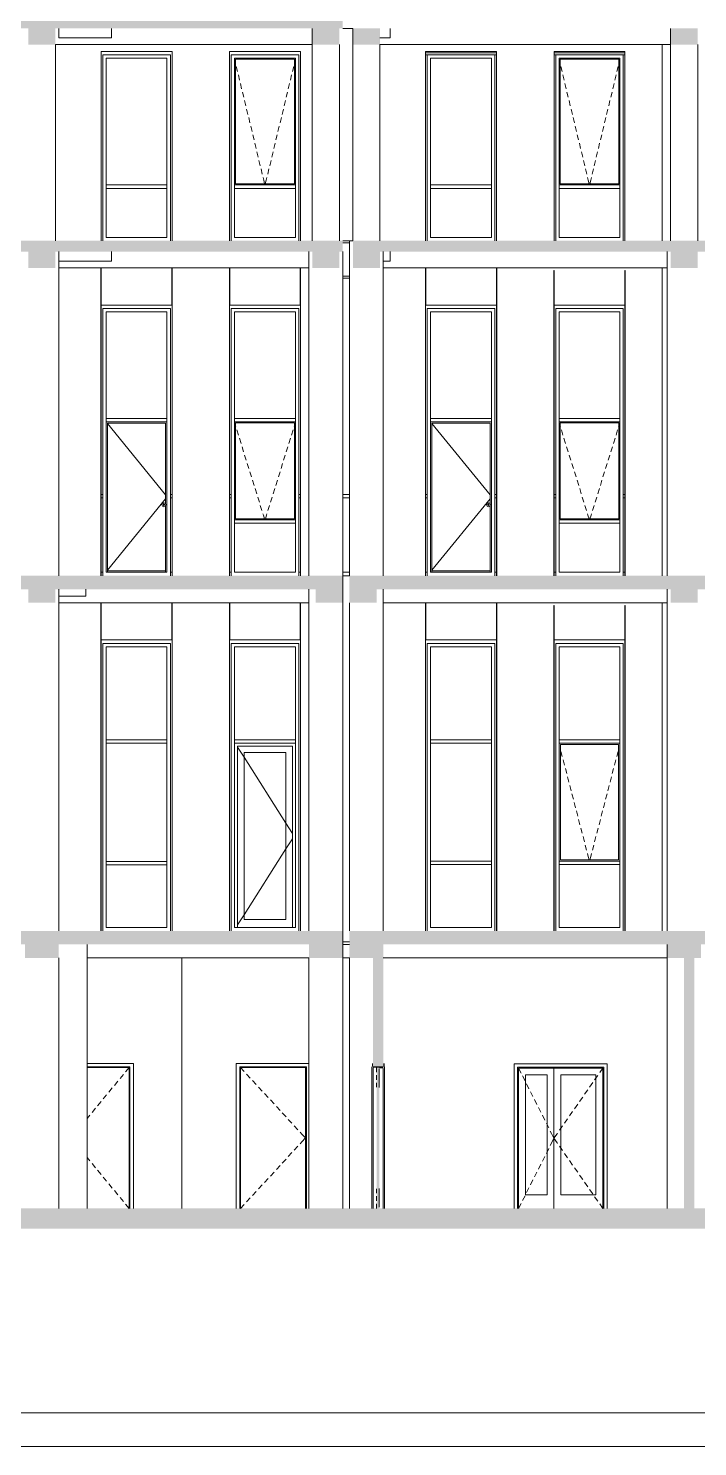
# Model space of a CAD drawing. Header units: millimetres. Extents: x 1499747 to 4230374, y -28481 to 441852.
# Drawn here: x 2379544 to 2389445, y -27406 to -6445 of the extents above; entities that cross this region are included whole.
import ezdxf
from ezdxf.xclip import XClip

# ---------------------------------------------------------------- set-up
doc = ezdxf.new("R2010")
doc.units = ezdxf.units.MM
doc.header["$MEASUREMENT"] = 0
doc.header["$XCLIPFRAME"] = 0
for name, color, linetype, lineweight in [('1 Разрез_23_0_Ном._пера__7_Ном._пера__7', 7, 'Continuous', 18), ('1 Разрез_23_Витраж где быссейн_Ном._пера__1_Ном._пера__7', 7, 'Continuous', 18), ('1 Разрез_23_Витражные окна_Ном._пера__1_Ном._пера__7', 7, 'Continuous', 18), ('1 Разрез_23_Витражные окна_Ном._пера__3_Ном._пера__30', 30, 'Continuous', 18), ('1 Разрез_23_Витражные окна_Ном._пера__92_Ном._пера__233', 233, 'Continuous', 18), ('1 Разрез_23_Выступы_Ном._пера__1_Ном._пера__7', 7, 'Continuous', 18), ('1 Разрез_23_Двери Archicad_Ном._пера__3_Ном._пера__30', 30, 'Continuous', 18), ('1 Разрез_23_Двери Archicad_Ном._пера__7', 7, 'Continuous', 18), ('1 Разрез_23_Конструктив - Балки_Ном._пера__10_Ном._пера__134', 134, 'Continuous', 18), ('1 Разрез_23_Конструктив - Балки_Ном._пера__7', 7, 'Continuous', 18), ('1 Разрез_23_Конструктив - Колонны_Ном._пера__8_Ном._пера__12', 12, 'Continuous', 18), ('1 Разрез_23_Конструктив - Отвестрия для Шахты в перекрытие_Ном._пера__1_Ном._пера__7', 7, 'Continuous', 18), ('1 Разрез_23_Конструктив - Перекрытия_Ном._пера__7', 7, 'Continuous', 18), ('1 Разрез_23_Конструктив - Стена Кирпич Подвал_Ном._пера__1_Ном._пера__7', 7, 'Continuous', 18), ('1 Разрез_23_Конструктив - Стена Кирпич Подвал_Ном._пера__7', 7, 'Continuous', 18), ('1 Разрез_23_Конструктив - Стены Ненесущие Газоблок_Ном._пера__87_Ном._пера__251', 251, 'Continuous', 18), ('1 Разрез_23_Конструктив - Стены Несущие_Ном._пера__87_Ном._пера__251', 251, 'Continuous', 18), ('1 Разрез_23_Окна Archicad_Ном._пера__87_Ном._пера__251', 251, 'Continuous', 18)]:
    doc.layers.add(name, color=color, linetype=linetype, lineweight=lineweight)
doc.layers.add('Чертеж и Рисунок', color=7, linetype='Continuous')

# ---------------------------------------------------------------- blocks, each defined once
blk = doc.blocks.new('Чертеж_1_23', base_point=(1274000, 29700))
at = {"layer": '1 Разрез_23_Двери Archicad_Ном._пера__7', "linetype": 'Continuous'}
for points in [[(1278423, 5883), (1278442, 5883), (1278442, 5933), (1278423, 5933)], [(1278492, 5871), (1278492, 5890), (1278442, 5890), (1278442, 5871)], [(1278492, 5890), (1278492, 5870), (1278532, 5870), (1278532, 5858), (1278592, 5858), (1278592, 5890)], [(1278492, 3790), (1278532, 3790), (1278532, 5870), (1278492, 5870)], [(1278611, 5883), (1278611, 5933), (1278592, 5933), (1278592, 5883)]]:
    blk.add_hatch(color=256, dxfattribs=at).paths.add_polyline_path(points)
at = {"layer": '1 Разрез_23_Конструктив - Балки_Ном._пера__7', "linetype": 'Continuous'}
for points in [[(1273742, 21230), (1273342, 21230), (1273342, 20990), (1273742, 20990)], [(1277942, 21230), (1277542, 21230), (1277542, 20990), (1277942, 20990)], [(1278542, 21230), (1278142, 21230), (1278142, 20990), (1278542, 20990)], [(1283242, 20990), (1283242, 21230), (1282842, 21230), (1282842, 20990)], [(1273742, 17930), (1273342, 17930), (1273342, 17690), (1273742, 17690)], [(1277942, 17930), (1277542, 17930), (1277542, 17690), (1277942, 17690)], [(1278542, 17930), (1278142, 17930), (1278142, 17690), (1278542, 17690)], [(1283242, 17930), (1282842, 17930), (1282842, 17690), (1283242, 17690)], [(1273742, 12940), (1273342, 12940), (1273342, 12740), (1273742, 12740)], [(1277991, 12940), (1277591, 12940), (1277591, 12740), (1277991, 12740)], [(1278492, 12940), (1278092, 12940), (1278092, 12740), (1278492, 12740)], [(1283242, 12940), (1282842, 12940), (1282842, 12740), (1283242, 12740)], [(1273792, 7490), (1273792, 7690), (1273292, 7690), (1273292, 7490)], [(1277491, 7490), (1277991, 7490), (1277991, 7690), (1277491, 7690)], [(1278592, 7690), (1278092, 7690), (1278092, 7490), (1278592, 7490)], [(1283292, 7490), (1283292, 7690), (1282792, 7690), (1282792, 7490)]]:
    blk.add_hatch(color=256, dxfattribs=at).paths.add_polyline_path(points)
at = {"layer": '1 Разрез_23_Конструктив - Перекрытия_Ном._пера__7', "linetype": 'Continuous'}
for points in [[(1256659, 21390), (1256659, 21230), (1277992, 21230), (1277992, 21390)], [(1256659, 18090), (1256659, 17930), (1277992, 17930), (1277992, 18090)], [(1278142, 17930), (1287892, 17930), (1287892, 18090), (1278142, 18090)], [(1259242, 13140), (1259242, 12940), (1277991, 12940), (1277991, 13140)], [(1278092, 12940), (1287892, 12940), (1287892, 13140), (1278092, 13140)], [(1256659, 7890), (1256659, 7690), (1277991, 7690), (1277991, 7890)], [(1287892, 7890), (1278092, 7890), (1278092, 7690), (1287892, 7690)], [(1292692, 3790), (1256659, 3790), (1256659, 3490), (1292692, 3490)]]:
    blk.add_hatch(color=256, dxfattribs=at).paths.add_polyline_path(points)
at = {"layer": '1 Разрез_23_Конструктив - Стена Кирпич Подвал_Ном._пера__7', "linetype": 'Continuous'}
for points in [[(1278592, 5890), (1278592, 7490), (1278442, 7490), (1278442, 5890)], [(1283192, 3790), (1283192, 7490), (1283042, 7490), (1283042, 3790)]]:
    blk.add_hatch(color=256, dxfattribs=at).paths.add_polyline_path(points)
at = {"layer": '1 Разрез_23_0_Ном._пера__7_Ном._пера__7', "linetype": 'Continuous', "flags": 128}
blk.add_lwpolyline([(1234000, 59168), (1234000, 768), (1315500, 768), (1315500, 59168)], close=True, dxfattribs=at)
blk.add_lwpolyline([(1232000, 268), (1316000, 268)], dxfattribs=at)
at = {"layer": '1 Разрез_23_Витраж где быссейн_Ном._пера__1_Ном._пера__7', "linetype": 'Continuous'}
for p, q in [((1274417, 14340), (1274442, 14340)), ((1274417, 14290), (1274442, 14290)), ((1275442, 14340), (1275467, 14340)), ((1275442, 14290), (1275467, 14290)), ((1276317, 14340), (1276342, 14340)), ((1276317, 14290), (1276342, 14290)), ((1277342, 14340), (1277367, 14340)), ((1277342, 14290), (1277367, 14290)), ((1277992, 14340), (1278092, 14340)), ((1277992, 14290), (1278092, 14290)), ((1279217, 14340), (1279242, 14340)), ((1279217, 14290), (1279242, 14290)), ((1280242, 14340), (1280261, 14340)), ((1280242, 14290), (1280261, 14290)), ((1280261, 14340), (1280267, 14340)), ((1280261, 14290), (1280267, 14290)), ((1281117, 14340), (1281142, 14340)), ((1281117, 14290), (1281142, 14290)), ((1282142, 14340), (1282167, 14340)), ((1282142, 14290), (1282167, 14290)), ((1274417, 13190), (1274442, 13190)), ((1275442, 13190), (1275467, 13190)), ((1276317, 13190), (1276342, 13190)), ((1277342, 13190), (1277367, 13190)), ((1277992, 13190), (1278092, 13190)), ((1277992, 13140), (1278092, 13140)), ((1279217, 13190), (1279242, 13190)), ((1280242, 13190), (1280261, 13190)), ((1280261, 13190), (1280267, 13190)), ((1281117, 13190), (1281142, 13190)), ((1282142, 13190), (1282167, 13190))]:
    blk.add_line(p, q, dxfattribs=at)
at = {"layer": '1 Разрез_23_Витражные окна_Ном._пера__1_Ном._пера__7', "linetype": 'Continuous'}
for p, q in [((1274442, 20490), (1274442, 20840)), ((1274942, 20840), (1274442, 20840)), ((1274492, 20490), (1274492, 20790)), ((1274942, 20790), (1274492, 20790)), ((1275442, 20840), (1274942, 20840)), ((1275392, 20790), (1274942, 20790)), ((1275392, 20490), (1275392, 20790)), ((1275442, 20490), (1275442, 20840)), ((1276342, 20490), (1276342, 20840)), ((1276842, 20840), (1276342, 20840)), ((1276392, 20490), (1276392, 20790)), ((1276842, 20790), (1276392, 20790)), ((1276407, 20775), (1277277, 20775)), ((1276407, 18930), (1276407, 20775)), ((1277342, 20840), (1276842, 20840)), ((1277292, 20790), (1276842, 20790)), ((1277277, 20775), (1277277, 18930)), ((1277292, 20490), (1277292, 20790)), ((1277342, 20490), (1277342, 20840)), ((1279242, 20490), (1279242, 20840)), ((1279742, 20840), (1279242, 20840)), ((1279292, 20490), (1279292, 20790)), ((1279742, 20790), (1279292, 20790)), ((1280242, 20840), (1279742, 20840)), ((1280192, 20790), (1279742, 20790)), ((1280192, 20490), (1280192, 20790)), ((1280242, 20490), (1280242, 20840)), ((1281142, 20490), (1281142, 20840)), ((1281642, 20840), (1281142, 20840)), ((1281192, 20490), (1281192, 20790)), ((1281642, 20790), (1281192, 20790)), ((1281207, 20775), (1282077, 20775)), ((1281207, 18930), (1281207, 20775)), ((1282142, 20840), (1281642, 20840)), ((1282092, 20790), (1281642, 20790)), ((1282077, 20775), (1282077, 18930)), ((1282092, 20490), (1282092, 20790)), ((1282142, 20490), (1282142, 20840)), ((1274442, 19090), (1274442, 20490)), ((1274492, 19090), (1274492, 20490)), ((1275392, 19090), (1275392, 20490)), ((1275442, 19090), (1275442, 20490)), ((1276342, 19090), (1276342, 20490)), ((1276392, 19090), (1276392, 20490)), ((1277292, 19090), (1277292, 20490)), ((1277342, 19090), (1277342, 20490)), ((1279242, 19090), (1279242, 20490)), ((1279292, 19090), (1279292, 20490)), ((1280192, 19090), (1280192, 20490)), ((1280242, 19090), (1280242, 20490)), ((1281142, 19090), (1281142, 20490)), ((1281192, 19090), (1281192, 20490)), ((1282092, 19090), (1282092, 20490)), ((1282142, 19090), (1282142, 20490)), ((1274442, 18890), (1274442, 19090)), ((1274492, 18915), (1274492, 19090)), ((1275392, 18890), (1275392, 19090)), ((1275442, 18890), (1275442, 19090)), ((1276342, 18890), (1276342, 19090)), ((1276392, 18915), (1276392, 19090)), ((1277292, 18890), (1277292, 19090)), ((1277342, 18890), (1277342, 19090)), ((1279242, 18890), (1279242, 19090)), ((1279292, 18915), (1279292, 19090)), ((1280192, 18890), (1280192, 19090)), ((1280242, 18890), (1280242, 19090)), ((1281142, 18890), (1281142, 19090)), ((1281192, 18915), (1281192, 19090)), ((1282092, 18890), (1282092, 19090)), ((1282142, 18890), (1282142, 19090)), ((1274442, 18090), (1274442, 18890)), ((1274492, 18915), (1274942, 18915)), ((1274492, 18890), (1274492, 18915)), ((1274492, 18865), (1274492, 18890)), ((1274942, 18915), (1275392, 18915)), ((1275392, 18140), (1275392, 18890)), ((1275442, 18090), (1275442, 18890)), ((1276342, 18090), (1276342, 18890)), ((1276392, 18915), (1276842, 18915)), ((1276392, 18890), (1276392, 18915)), ((1276392, 18865), (1276392, 18890)), ((1277277, 18930), (1276407, 18930)), ((1276842, 18915), (1277292, 18915)), ((1277292, 18140), (1277292, 18890)), ((1277342, 18090), (1277342, 18890)), ((1279242, 18090), (1279242, 18890)), ((1279292, 18915), (1279742, 18915)), ((1279292, 18890), (1279292, 18915)), ((1279292, 18865), (1279292, 18890)), ((1279742, 18915), (1280192, 18915)), ((1280192, 18140), (1280192, 18890)), ((1280242, 18090), (1280242, 18890)), ((1281142, 18090), (1281142, 18890)), ((1281192, 18915), (1281642, 18915)), ((1281192, 18890), (1281192, 18915)), ((1281192, 18865), (1281192, 18890)), ((1282077, 18930), (1281207, 18930)), ((1281642, 18915), (1282092, 18915)), ((1282092, 18140), (1282092, 18890)), ((1282142, 18090), (1282142, 18890)), ((1274492, 18865), (1274942, 18865)), ((1274492, 18140), (1274492, 18865)), ((1274942, 18865), (1275392, 18865)), ((1276392, 18865), (1276842, 18865)), ((1276392, 18140), (1276392, 18865)), ((1276842, 18865), (1277292, 18865)), ((1279292, 18865), (1279742, 18865)), ((1279292, 18140), (1279292, 18865)), ((1279742, 18865), (1280192, 18865)), ((1281192, 18865), (1281642, 18865)), ((1281192, 18140), (1281192, 18865)), ((1281642, 18865), (1282092, 18865)), ((1274492, 18140), (1274942, 18140)), ((1274942, 18140), (1275392, 18140)), ((1276392, 18140), (1276842, 18140)), ((1276842, 18140), (1277292, 18140)), ((1279292, 18140), (1279742, 18140)), ((1279742, 18140), (1280192, 18140)), ((1281192, 18140), (1281642, 18140)), ((1281642, 18140), (1282092, 18140)), ((1274442, 15440), (1274442, 17090)), ((1274442, 17090), (1275442, 17090)), ((1274492, 15465), (1274492, 17040)), ((1274492, 17040), (1275392, 17040)), ((1275392, 15465), (1275392, 17040)), ((1275442, 15440), (1275442, 17090)), ((1276342, 17090), (1277342, 17090)), ((1276342, 15440), (1276342, 17090)), ((1276392, 17040), (1277292, 17040)), ((1276392, 15465), (1276392, 17040)), ((1277292, 15465), (1277292, 17040)), ((1277342, 15440), (1277342, 17090)), ((1279242, 15440), (1279242, 17090)), ((1279242, 17090), (1280242, 17090)), ((1279292, 15465), (1279292, 17040)), ((1279292, 17040), (1280192, 17040)), ((1280192, 15465), (1280192, 17040)), ((1280242, 15440), (1280242, 17090)), ((1281142, 15440), (1281142, 17090)), ((1281142, 17090), (1282142, 17090)), ((1281192, 15465), (1281192, 17040)), ((1281192, 17040), (1282092, 17040)), ((1282092, 15465), (1282092, 17040)), ((1282142, 15440), (1282142, 17090)), ((1274442, 13140), (1274442, 15440)), ((1274492, 15440), (1274492, 15465)), ((1275392, 15465), (1274492, 15465)), ((1274492, 15415), (1274492, 15440)), ((1275392, 15415), (1274492, 15415)), ((1274492, 13190), (1274492, 15415)), ((1274512, 13190), (1274512, 15395)), ((1274512, 15395), (1275372, 15395)), ((1275372, 15395), (1275372, 14201)), ((1275392, 15440), (1275392, 15465)), ((1275392, 15415), (1275392, 15440)), ((1275392, 13190), (1275392, 15415)), ((1275442, 13140), (1275442, 15440)), ((1276342, 13940), (1276342, 15440)), ((1276392, 15440), (1276392, 15465)), ((1276392, 15465), (1277292, 15465)), ((1276392, 15415), (1276392, 15440)), ((1276392, 13965), (1276392, 15415)), ((1276392, 15415), (1277292, 15415)), ((1276407, 15400), (1277277, 15400)), ((1276407, 13980), (1276407, 15400)), ((1277277, 15400), (1277277, 13980)), ((1277292, 15440), (1277292, 15465)), ((1277292, 15415), (1277292, 15440)), ((1277292, 13965), (1277292, 15415)), ((1277342, 13940), (1277342, 15440)), ((1279242, 13140), (1279242, 15440)), ((1279292, 15440), (1279292, 15465)), ((1280192, 15465), (1279292, 15465)), ((1279292, 15415), (1279292, 15440)), ((1280192, 15415), (1279292, 15415)), ((1279292, 13190), (1279292, 15415)), ((1279312, 13190), (1279312, 15395)), ((1279312, 15395), (1280172, 15395)), ((1280172, 15395), (1280172, 14201)), ((1280192, 15440), (1280192, 15465)), ((1280192, 15415), (1280192, 15440)), ((1280192, 13190), (1280192, 15415)), ((1280242, 13140), (1280242, 15440)), ((1281142, 13940), (1281142, 15440)), ((1281192, 15440), (1281192, 15465)), ((1281192, 15465), (1282092, 15465)), ((1281192, 15415), (1281192, 15440)), ((1281192, 13965), (1281192, 15415)), ((1281192, 15415), (1282092, 15415)), ((1281207, 15400), (1282077, 15400)), ((1281207, 13980), (1281207, 15400)), ((1282077, 15400), (1282077, 13980)), ((1282092, 15440), (1282092, 15465)), ((1282092, 15415), (1282092, 15440)), ((1282092, 13965), (1282092, 15415)), ((1282142, 13940), (1282142, 15440)), ((1275317, 14190), (1275326, 14211)), ((1275326, 14169), (1275317, 14190)), ((1275326, 14211), (1275347, 14219)), ((1275347, 14160), (1275326, 14169)), ((1275335, 14190), (1275339, 14198)), ((1275339, 14182), (1275335, 14190)), ((1275336, 14190), (1275339, 14197)), ((1275339, 14182), (1275336, 14190)), ((1275339, 14198), (1275347, 14201)), ((1275339, 14197), (1275345, 14200)), ((1275345, 14180), (1275339, 14182)), ((1275347, 14178), (1275339, 14182)), ((1275345, 14200), (1275347, 14200)), ((1275345, 14197), (1275345, 14200)), ((1275345, 14200), (1275345, 14200)), ((1275345, 14200), (1275348, 14200)), ((1275345, 14190), (1275345, 14197)), ((1275345, 14183), (1275345, 14190)), ((1275345, 14180), (1275345, 14183)), ((1275347, 14179), (1275345, 14180)), ((1275345, 14180), (1275345, 14180)), ((1275345, 14180), (1275348, 14180)), ((1275347, 14219), (1275368, 14211)), ((1275347, 14201), (1275355, 14198)), ((1275347, 14200), (1275348, 14200)), ((1275355, 14182), (1275347, 14178)), ((1275348, 14180), (1275347, 14179)), ((1275368, 14169), (1275347, 14160)), ((1275348, 14200), (1275354, 14197)), ((1275348, 14197), (1275348, 14200)), ((1275348, 14200), (1275348, 14200)), ((1275348, 14190), (1275348, 14197)), ((1275348, 14183), (1275348, 14190)), ((1275348, 14180), (1275348, 14183)), ((1275354, 14182), (1275348, 14180)), ((1275348, 14180), (1275348, 14180)), ((1275354, 14197), (1275357, 14190)), ((1275357, 14190), (1275354, 14182)), ((1275355, 14198), (1275358, 14190)), ((1275358, 14190), (1275355, 14182)), ((1275368, 14211), (1275376, 14190)), ((1275376, 14190), (1275368, 14169)), ((1275372, 14178), (1275372, 13190)), ((1280117, 14190), (1280126, 14211)), ((1280126, 14169), (1280117, 14190)), ((1280126, 14211), (1280147, 14219)), ((1280147, 14160), (1280126, 14169)), ((1280136, 14190), (1280139, 14198)), ((1280139, 14182), (1280136, 14190)), ((1280137, 14190), (1280140, 14197)), ((1280140, 14182), (1280137, 14190)), ((1280139, 14198), (1280147, 14201)), ((1280147, 14178), (1280139, 14182)), ((1280140, 14197), (1280146, 14200)), ((1280146, 14180), (1280140, 14182)), ((1280146, 14200), (1280147, 14200)), ((1280146, 14197), (1280146, 14200)), ((1280146, 14200), (1280146, 14200)), ((1280146, 14200), (1280148, 14200)), ((1280146, 14190), (1280146, 14197)), ((1280146, 14183), (1280146, 14190)), ((1280146, 14180), (1280146, 14183)), ((1280147, 14179), (1280146, 14180)), ((1280146, 14180), (1280146, 14180)), ((1280146, 14180), (1280148, 14180)), ((1280147, 14219), (1280168, 14211)), ((1280147, 14201), (1280155, 14198)), ((1280147, 14200), (1280148, 14200)), ((1280155, 14182), (1280147, 14178)), ((1280148, 14180), (1280147, 14179)), ((1280168, 14169), (1280147, 14160)), ((1280148, 14200), (1280149, 14200)), ((1280148, 14180), (1280149, 14180)), ((1280149, 14200), (1280155, 14197)), ((1280149, 14197), (1280149, 14200)), ((1280149, 14190), (1280149, 14197)), ((1280149, 14183), (1280149, 14190)), ((1280149, 14180), (1280149, 14183)), ((1280155, 14182), (1280149, 14180)), ((1280155, 14198), (1280158, 14190)), ((1280155, 14197), (1280158, 14190)), ((1280158, 14190), (1280155, 14182)), ((1280158, 14190), (1280155, 14182)), ((1280168, 14211), (1280177, 14190)), ((1280177, 14190), (1280168, 14169)), ((1280172, 14178), (1280172, 13190)), ((1276342, 13140), (1276342, 13940)), ((1276392, 13940), (1276392, 13965)), ((1276392, 13965), (1277292, 13965)), ((1276392, 13915), (1276392, 13940)), ((1276392, 13190), (1276392, 13915)), ((1276392, 13915), (1277292, 13915)), ((1277277, 13980), (1276407, 13980)), ((1277292, 13940), (1277292, 13965)), ((1277292, 13915), (1277292, 13940)), ((1277292, 13190), (1277292, 13915)), ((1277342, 13140), (1277342, 13940)), ((1281142, 13140), (1281142, 13940)), ((1281192, 13940), (1281192, 13965)), ((1281192, 13965), (1282092, 13965)), ((1281192, 13915), (1281192, 13940)), ((1281192, 13190), (1281192, 13915)), ((1281192, 13915), (1282092, 13915)), ((1282077, 13980), (1281207, 13980)), ((1282092, 13940), (1282092, 13965)), ((1282092, 13915), (1282092, 13940)), ((1282092, 13190), (1282092, 13915)), ((1282142, 13140), (1282142, 13940)), ((1275372, 13210), (1274512, 13210)), ((1280172, 13210), (1279312, 13210)), ((1274492, 13190), (1275392, 13190)), ((1276392, 13190), (1277292, 13190)), ((1279292, 13190), (1280192, 13190)), ((1281192, 13190), (1282092, 13190)), ((1274442, 12140), (1275442, 12140)), ((1274442, 10690), (1274442, 12140)), ((1274492, 12090), (1275392, 12090)), ((1274492, 10715), (1274492, 12090)), ((1275392, 10715), (1275392, 12090)), ((1275442, 10690), (1275442, 12140)), ((1276342, 12140), (1277342, 12140)), ((1276342, 10690), (1276342, 12140)), ((1276392, 12090), (1277292, 12090)), ((1276392, 10715), (1276392, 12090)), ((1277292, 10715), (1277292, 12090)), ((1277342, 10690), (1277342, 12140)), ((1279242, 11190), (1279242, 12140)), ((1280242, 12140), (1279242, 12140)), ((1279292, 11190), (1279292, 12090)), ((1280192, 12090), (1279292, 12090)), ((1280192, 11190), (1280192, 12090)), ((1280242, 11190), (1280242, 12140)), ((1281142, 11190), (1281142, 12140)), ((1282142, 12140), (1281142, 12140)), ((1281192, 11190), (1281192, 12090)), ((1282092, 12090), (1281192, 12090)), ((1282092, 11190), (1282092, 12090)), ((1282142, 11190), (1282142, 12140)), ((1279242, 10690), (1279242, 11190)), ((1279292, 10715), (1279292, 11190)), ((1280192, 10715), (1280192, 11190)), ((1280242, 10690), (1280242, 11190)), ((1281142, 10690), (1281142, 11190)), ((1281192, 10715), (1281192, 11190)), ((1282092, 10715), (1282092, 11190)), ((1282142, 10690), (1282142, 11190)), ((1274492, 10690), (1274492, 10715)), ((1274492, 10715), (1275392, 10715)), ((1275392, 10690), (1275392, 10715)), ((1276392, 10690), (1276392, 10715)), ((1276392, 10715), (1277292, 10715)), ((1277292, 10690), (1277292, 10715)), ((1279292, 10690), (1279292, 10715)), ((1279292, 10715), (1280192, 10715)), ((1280192, 10690), (1280192, 10715)), ((1281192, 10690), (1281192, 10715)), ((1281192, 10715), (1282092, 10715)), ((1282092, 10690), (1282092, 10715)), ((1274442, 8890), (1274442, 10690)), ((1274492, 10665), (1274492, 10690)), ((1274492, 8915), (1274492, 10665)), ((1274492, 10665), (1275392, 10665)), ((1275392, 10665), (1275392, 10690)), ((1275392, 8915), (1275392, 10665)), ((1275442, 8890), (1275442, 10690)), ((1276342, 7890), (1276342, 10690)), ((1276392, 10665), (1276392, 10690)), ((1276392, 7940), (1276392, 10665)), ((1276392, 10665), (1277292, 10665)), ((1276437, 7940), (1276437, 10620)), ((1276437, 10620), (1277247, 10620)), ((1276532, 10525), (1277152, 10525)), ((1276532, 8060), (1276532, 10525)), ((1277152, 10525), (1277152, 8060)), ((1277247, 10620), (1277247, 7940)), ((1277292, 10665), (1277292, 10690)), ((1277292, 7940), (1277292, 10665)), ((1277342, 7890), (1277342, 10690)), ((1279242, 10290), (1279242, 10690)), ((1279292, 10665), (1279292, 10690)), ((1279292, 10665), (1280192, 10665)), ((1279292, 10290), (1279292, 10665)), ((1280192, 10665), (1280192, 10690)), ((1280192, 10290), (1280192, 10665)), ((1280242, 10290), (1280242, 10690)), ((1281142, 10290), (1281142, 10690)), ((1281192, 10665), (1281192, 10690)), ((1281192, 10665), (1282092, 10665)), ((1281192, 10290), (1281192, 10665)), ((1281212, 8940), (1281212, 10645)), ((1281212, 10645), (1282072, 10645)), ((1282072, 10645), (1282072, 8940)), ((1282092, 10665), (1282092, 10690)), ((1282092, 10290), (1282092, 10665)), ((1282142, 10290), (1282142, 10690)), ((1279242, 8895), (1279242, 10290)), ((1279292, 8920), (1279292, 10290)), ((1280192, 8920), (1280192, 10290)), ((1280242, 8895), (1280242, 10290)), ((1281142, 8895), (1281142, 10290)), ((1281192, 8920), (1281192, 10290)), ((1282092, 8920), (1282092, 10290)), ((1282142, 8895), (1282142, 10290)), ((1274442, 7890), (1274442, 8890)), ((1274492, 8890), (1274492, 8915)), ((1274492, 8915), (1275392, 8915)), ((1274492, 8865), (1274492, 8890)), ((1274492, 7940), (1274492, 8865)), ((1274492, 8865), (1275392, 8865)), ((1275392, 8890), (1275392, 8915)), ((1275392, 8865), (1275392, 8890)), ((1275392, 7940), (1275392, 8865)), ((1275442, 7890), (1275442, 8890)), ((1279242, 8890), (1279242, 8895)), ((1279242, 7890), (1279242, 8890)), ((1279292, 8895), (1279292, 8920)), ((1279292, 8920), (1280192, 8920)), ((1279292, 8890), (1279292, 8895)), ((1279292, 8870), (1279292, 8890)), ((1279292, 7940), (1279292, 8870)), ((1279292, 8870), (1280192, 8870)), ((1280192, 8895), (1280192, 8920)), ((1280192, 8890), (1280192, 8895)), ((1280192, 8870), (1280192, 8890)), ((1280192, 7940), (1280192, 8870)), ((1280242, 8890), (1280242, 8895)), ((1280242, 7890), (1280242, 8890)), ((1281142, 8890), (1281142, 8895)), ((1281142, 7890), (1281142, 8890)), ((1281192, 8895), (1281192, 8920)), ((1281192, 8920), (1282092, 8920)), ((1281192, 8890), (1281192, 8895)), ((1281192, 8870), (1281192, 8890)), ((1281192, 7940), (1281192, 8870)), ((1281192, 8870), (1282092, 8870)), ((1282072, 8940), (1281212, 8940)), ((1282092, 8895), (1282092, 8920)), ((1282092, 8890), (1282092, 8895)), ((1282092, 8870), (1282092, 8890)), ((1282092, 7940), (1282092, 8870)), ((1282142, 8890), (1282142, 8895)), ((1282142, 7890), (1282142, 8890)), ((1277152, 8060), (1276532, 8060)), ((1274492, 7940), (1275392, 7940)), ((1276392, 7940), (1277292, 7940)), ((1279292, 7940), (1280192, 7940)), ((1281192, 7940), (1282092, 7940))]:
    blk.add_line(p, q, dxfattribs=at)
at = {"layer": '1 Разрез_23_Витражные окна_Ном._пера__3_Ном._пера__30', "linetype": 'Continuous'}
for p, q in [((1276437, 10605), (1276532, 10456)), ((1276532, 10456), (1277152, 9481)), ((1277152, 9481), (1277247, 9331)), ((1277152, 9103), (1277247, 9253)), ((1276532, 8128), (1277152, 9103)), ((1276437, 7979), (1276532, 8128))]:
    blk.add_line(p, q, dxfattribs=at)
at = {"layer": '1 Разрез_23_Витражные окна_Ном._пера__92_Ном._пера__233', "linetype": 'Continuous'}
for p, q in [((1276392, 20774), (1276406, 20717)), ((1277292, 20774), (1277278, 20717)), ((1281192, 20774), (1281206, 20717)), ((1282092, 20774), (1282078, 20717)), ((1276418, 20668), (1276436, 20591)), ((1277267, 20668), (1277248, 20591)), ((1281217, 20668), (1281236, 20591)), ((1282066, 20668), (1282048, 20591)), ((1276448, 20542), (1276467, 20464)), ((1276479, 20416), (1276497, 20338)), ((1277206, 20416), (1277187, 20338)), ((1277236, 20542), (1277217, 20464)), ((1281248, 20542), (1281267, 20464)), ((1281278, 20416), (1281297, 20338)), ((1282005, 20416), (1281987, 20338)), ((1282036, 20542), (1282017, 20464)), ((1276509, 20289), (1276528, 20211)), ((1276540, 20163), (1276558, 20085)), ((1277145, 20163), (1277126, 20085)), ((1277175, 20289), (1277156, 20211)), ((1281309, 20289), (1281328, 20211)), ((1281339, 20163), (1281358, 20085)), ((1281944, 20163), (1281926, 20085)), ((1281975, 20289), (1281956, 20211)), ((1276570, 20036), (1276589, 19959)), ((1277114, 20036), (1277095, 19959)), ((1281370, 20036), (1281389, 19959)), ((1281914, 20036), (1281895, 19959)), ((1276601, 19910), (1276619, 19832)), ((1276631, 19784), (1276650, 19706)), ((1277053, 19784), (1277034, 19706)), ((1277084, 19910), (1277065, 19832)), ((1281400, 19910), (1281419, 19832)), ((1281431, 19784), (1281450, 19706)), ((1281853, 19784), (1281834, 19706)), ((1281883, 19910), (1281865, 19832)), ((1276662, 19657), (1276680, 19580)), ((1276692, 19531), (1276711, 19453)), ((1276992, 19531), (1276973, 19453)), ((1277023, 19657), (1277004, 19580)), ((1281461, 19657), (1281480, 19580)), ((1281492, 19531), (1281511, 19453)), ((1281792, 19531), (1281773, 19453)), ((1281822, 19657), (1281804, 19580)), ((1276723, 19405), (1276741, 19327)), ((1276962, 19405), (1276943, 19327)), ((1281522, 19405), (1281541, 19327)), ((1281761, 19405), (1281743, 19327)), ((1276753, 19278), (1276772, 19200)), ((1276784, 19152), (1276802, 19074)), ((1276901, 19152), (1276882, 19074)), ((1276931, 19278), (1276912, 19200)), ((1281553, 19278), (1281572, 19200)), ((1281583, 19152), (1281602, 19074)), ((1281700, 19152), (1281682, 19074)), ((1281731, 19278), (1281712, 19200)), ((1276814, 19025), (1276823, 18987)), ((1276823, 18987), (1276837, 18930)), ((1276837, 18930), (1276841, 18915)), ((1276847, 18930), (1276843, 18915)), ((1276861, 18987), (1276847, 18930)), ((1276870, 19025), (1276861, 18987)), ((1281614, 19025), (1281623, 18987)), ((1281623, 18987), (1281637, 18930)), ((1281637, 18930), (1281641, 18915)), ((1281647, 18930), (1281643, 18915)), ((1281661, 18987), (1281647, 18930)), ((1281670, 19025), (1281661, 18987)), ((1274512, 15389), (1275372, 14335)), ((1276392, 15404), (1276407, 15355)), ((1276407, 15355), (1276410, 15343)), ((1277277, 15355), (1277273, 15343)), ((1277292, 15404), (1277277, 15355)), ((1279312, 15389), (1280172, 14335)), ((1281192, 15404), (1281207, 15355)), ((1281207, 15355), (1281211, 15343)), ((1282077, 15355), (1282073, 15343)), ((1282092, 15404), (1282077, 15355)), ((1276425, 15296), (1276449, 15219)), ((1276464, 15171), (1276488, 15095)), ((1277219, 15171), (1277195, 15095)), ((1277258, 15296), (1277234, 15219)), ((1281226, 15296), (1281250, 15219)), ((1281264, 15171), (1281288, 15095)), ((1282020, 15171), (1281996, 15095)), ((1282058, 15296), (1282035, 15219)), ((1276503, 15047), (1276526, 14971)), ((1276541, 14923), (1276565, 14847)), ((1277142, 14923), (1277118, 14847)), ((1277181, 15047), (1277157, 14971)), ((1281303, 15047), (1281327, 14971)), ((1281342, 14923), (1281366, 14847)), ((1281942, 14923), (1281919, 14847)), ((1281981, 15047), (1281957, 14971)), ((1276580, 14799), (1276604, 14723)), ((1276619, 14675), (1276642, 14599)), ((1277065, 14675), (1277041, 14599)), ((1277103, 14799), (1277079, 14723)), ((1281381, 14799), (1281404, 14723)), ((1281419, 14675), (1281443, 14599)), ((1281865, 14675), (1281841, 14599)), ((1281904, 14799), (1281880, 14723)), ((1276657, 14551), (1276681, 14474)), ((1277026, 14551), (1277002, 14474)), ((1281458, 14551), (1281482, 14474)), ((1281826, 14551), (1281803, 14474)), ((1274512, 13220), (1275372, 14274)), ((1276696, 14427), (1276720, 14350)), ((1276735, 14303), (1276759, 14226)), ((1276949, 14303), (1276925, 14226)), ((1276987, 14427), (1276963, 14350)), ((1279312, 13220), (1280172, 14274)), ((1281497, 14427), (1281520, 14350)), ((1281535, 14303), (1281559, 14226)), ((1281749, 14303), (1281725, 14226)), ((1281788, 14427), (1281764, 14350)), ((1276773, 14179), (1276797, 14102)), ((1276812, 14054), (1276818, 14036)), ((1276871, 14054), (1276865, 14036)), ((1276910, 14179), (1276886, 14102)), ((1281574, 14179), (1281598, 14102)), ((1281613, 14054), (1281618, 14036)), ((1281672, 14054), (1281666, 14036)), ((1281710, 14179), (1281687, 14102)), ((1276818, 14036), (1276835, 13980)), ((1276835, 13980), (1276840, 13965)), ((1276848, 13980), (1276843, 13965)), ((1276865, 14036), (1276848, 13980)), ((1281618, 14036), (1281636, 13980)), ((1281636, 13980), (1281641, 13965)), ((1281648, 13980), (1281644, 13965)), ((1281666, 14036), (1281648, 13980)), ((1281220, 10544), (1281240, 10466)), ((1282064, 10544), (1282044, 10466)), ((1281252, 10418), (1281272, 10341)), ((1281285, 10292), (1281305, 10215)), ((1281999, 10292), (1281979, 10215)), ((1282032, 10418), (1282012, 10341)), ((1281318, 10166), (1281338, 10089)), ((1281967, 10166), (1281947, 10089)), ((1281350, 10040), (1281370, 9963)), ((1281383, 9915), (1281403, 9837)), ((1281901, 9915), (1281881, 9837)), ((1281934, 10040), (1281914, 9963)), ((1281415, 9789), (1281436, 9711)), ((1281448, 9663), (1281468, 9585)), ((1281836, 9663), (1281816, 9585)), ((1281869, 9789), (1281849, 9711)), ((1281481, 9537), (1281501, 9460)), ((1281803, 9537), (1281783, 9460)), ((1281513, 9411), (1281533, 9334)), ((1281546, 9285), (1281566, 9208)), ((1281738, 9285), (1281718, 9208)), ((1281771, 9411), (1281751, 9334)), ((1281579, 9160), (1281599, 9082)), ((1281611, 9034), (1281622, 8992)), ((1281673, 9034), (1281662, 8992)), ((1281706, 9160), (1281686, 9082)), ((1281622, 8992), (1281636, 8940)), ((1281662, 8992), (1281649, 8940))]:
    blk.add_line(p, q, dxfattribs=at)
at = {"layer": '1 Разрез_23_Выступы_Ном._пера__1_Ном._пера__7', "linetype": 'Continuous'}
for p, q in [((1280267, 20867), (1279217, 20867)), ((1279242, 20840), (1279217, 20840)), ((1280267, 20840), (1280242, 20840)), ((1282167, 20867), (1281117, 20867)), ((1281142, 20840), (1281117, 20840)), ((1282167, 20840), (1282142, 20840)), ((1278092, 18062), (1277992, 18062)), ((1278092, 17567), (1277992, 17567)), ((1278092, 17540), (1277992, 17540))]:
    blk.add_line(p, q, dxfattribs=at)
at = {"layer": '1 Разрез_23_Двери Archicad_Ном._пера__3_Ном._пера__30', "linetype": 'Continuous'}
for p, q in [((1274895, 5933), (1274212, 5933)), ((1274212, 5883), (1274845, 5883)), ((1274212, 5870), (1274832, 5870)), ((1274832, 5870), (1274781, 5808)), ((1274832, 5870), (1274832, 3790)), ((1274845, 5883), (1274845, 3790)), ((1274895, 3790), (1274895, 5933)), ((1276418, 3790), (1276418, 5933)), ((1276418, 5933), (1277492, 5933)), ((1276468, 5883), (1276468, 3790)), ((1277454, 5883), (1276468, 5883)), ((1276481, 5870), (1276535, 5811)), ((1277441, 5870), (1276481, 5870)), ((1276481, 5870), (1276481, 3790)), ((1277441, 3790), (1277441, 5870)), ((1277454, 3790), (1277454, 5883)), ((1278423, 3790), (1278423, 5883)), ((1278442, 3790), (1278442, 5871)), ((1278492, 5870), (1278492, 5801)), ((1278611, 3790), (1278611, 5883)), ((1280529, 5927), (1280529, 3790)), ((1281903, 5927), (1280529, 5927)), ((1280579, 3790), (1280579, 5877)), ((1280579, 5877), (1281853, 5877)), ((1281853, 5877), (1281853, 3790)), ((1281903, 3790), (1281903, 5927)), ((1274666, 5669), (1274615, 5608)), ((1274749, 5769), (1274698, 5708)), ((1276569, 5774), (1276624, 5715)), ((1276658, 5679), (1276712, 5620)), ((1278492, 5758), (1278492, 5690)), ((1278532, 5850), (1278532, 5578)), ((1278592, 3790), (1278592, 5858)), ((1280594, 5862), (1280630, 5790)), ((1280594, 5862), (1280594, 5762)), ((1281116, 5862), (1280594, 5862)), ((1280594, 5762), (1280594, 3990)), ((1280653, 5746), (1280689, 5674)), ((1280694, 3990), (1280694, 5762)), ((1280694, 5762), (1281016, 5762)), ((1281016, 5762), (1281016, 3990)), ((1281116, 3790), (1281116, 5862)), ((1281116, 5862), (1281838, 5862)), ((1281216, 5762), (1281216, 3990)), ((1281738, 5762), (1281216, 5762)), ((1281764, 5755), (1281718, 5689)), ((1281738, 3990), (1281738, 5762)), ((1281838, 5862), (1281793, 5796)), ((1281838, 5862), (1281838, 5762)), ((1281838, 5762), (1281838, 3990)), ((1274500, 5469), (1274449, 5407)), ((1274583, 5569), (1274532, 5507)), ((1276746, 5583), (1276800, 5524)), ((1276834, 5488), (1276888, 5429)), ((1278492, 5647), (1278492, 5579)), ((1280711, 5629), (1280747, 5558)), ((1280770, 5513), (1280806, 5442)), ((1281615, 5542), (1281570, 5476)), ((1281690, 5648), (1281644, 5583)), ((1274335, 5269), (1274284, 5207)), ((1274417, 5369), (1274366, 5307)), ((1276922, 5392), (1276976, 5333)), ((1277010, 5296), (1277065, 5238)), ((1280828, 5397), (1280864, 5326)), ((1280887, 5281), (1280923, 5210)), ((1281467, 5328), (1281421, 5263)), ((1281541, 5435), (1281495, 5369)), ((1274252, 5168), (1274212, 5120)), ((1277098, 5201), (1277153, 5142)), ((1277187, 5105), (1277241, 5047)), ((1280945, 5165), (1280981, 5094)), ((1281004, 5049), (1281040, 4978)), ((1281318, 5115), (1281272, 5049)), ((1281392, 5222), (1281347, 5156)), ((1277275, 5010), (1277329, 4951)), ((1277363, 4914), (1277387, 4888)), ((1277387, 4888), (1277441, 4830)), ((1277387, 4771), (1277441, 4830)), ((1281062, 4933), (1281080, 4897)), ((1281080, 4897), (1281116, 4826)), ((1281080, 4754), (1281116, 4826)), ((1281162, 4891), (1281116, 4826)), ((1281162, 4760), (1281116, 4826)), ((1281169, 4902), (1281162, 4891)), ((1281244, 5008), (1281198, 4943)), ((1277187, 4554), (1277241, 4613)), ((1277275, 4649), (1277329, 4708)), ((1277363, 4745), (1277387, 4771)), ((1281004, 4602), (1281040, 4674)), ((1281062, 4718), (1281080, 4754)), ((1281169, 4750), (1281162, 4760)), ((1281244, 4643), (1281198, 4709)), ((1274252, 4491), (1274212, 4539)), ((1274335, 4391), (1274284, 4452)), ((1277010, 4363), (1277065, 4422)), ((1277098, 4458), (1277153, 4517)), ((1280887, 4370), (1280923, 4442)), ((1280945, 4486), (1280981, 4558)), ((1281318, 4536), (1281272, 4602)), ((1281392, 4430), (1281347, 4495)), ((1274417, 4291), (1274366, 4352)), ((1274500, 4190), (1274449, 4252)), ((1276834, 4172), (1276888, 4231)), ((1276922, 4267), (1276976, 4326)), ((1280770, 4138), (1280806, 4209)), ((1280828, 4254), (1280864, 4325)), ((1281467, 4323), (1281421, 4389)), ((1281541, 4216), (1281495, 4282)), ((1274583, 4090), (1274532, 4152)), ((1274666, 3990), (1274615, 4052)), ((1276658, 3981), (1276712, 4039)), ((1276746, 4076), (1276800, 4135)), ((1278492, 4012), (1278492, 4080)), ((1278532, 3809), (1278532, 4082)), ((1280594, 3990), (1280594, 3790)), ((1281016, 3990), (1280694, 3990)), ((1280711, 4022), (1280747, 4093)), ((1281216, 3990), (1281738, 3990)), ((1281615, 4110), (1281570, 4175)), ((1281690, 4003), (1281644, 4069)), ((1281838, 3990), (1281838, 3790)), ((1274749, 3890), (1274698, 3951)), ((1274832, 3790), (1274781, 3851)), ((1276481, 3790), (1276535, 3848)), ((1276569, 3885), (1276624, 3944)), ((1278492, 3901), (1278492, 3969)), ((1278492, 3790), (1278492, 3858)), ((1280594, 3790), (1280630, 3861)), ((1280653, 3906), (1280689, 3977)), ((1281764, 3896), (1281718, 3962)), ((1281838, 3790), (1281793, 3855))]:
    blk.add_line(p, q, dxfattribs=at)
at = {"layer": '1 Разрез_23_Конструктив - Балки_Ном._пера__10_Ном._пера__134', "linetype": 'Continuous'}
for p, q in [((1273742, 20990), (1277542, 20990)), ((1282842, 20990), (1278542, 20990)), ((1273792, 17690), (1277492, 17690)), ((1282792, 17690), (1278592, 17690)), ((1273792, 12740), (1277492, 12740)), ((1282792, 12740), (1278592, 12740)), ((1278092, 7690), (1277992, 7690)), ((1277491, 7490), (1274212, 7490)), ((1278092, 7490), (1277992, 7490)), ((1282792, 7490), (1278592, 7490))]:
    blk.add_line(p, q, dxfattribs=at)
at = {"layer": '1 Разрез_23_Конструктив - Колонны_Ном._пера__8_Ном._пера__12', "linetype": 'Continuous'}
for p, q in [((1277542, 18090), (1277542, 21230)), ((1278142, 18090), (1278142, 21230)), ((1282842, 18090), (1282842, 21230)), ((1273742, 18090), (1273742, 20990)), ((1273742, 18090), (1273742, 20990)), ((1277942, 18090), (1277942, 20990)), ((1278542, 18090), (1278542, 20990)), ((1282717, 18090), (1282717, 20990)), ((1283242, 18090), (1283242, 20990)), ((1278092, 18090), (1278142, 18090)), ((1278092, 13140), (1278092, 18090)), ((1277492, 13140), (1277492, 17930)), ((1277992, 13140), (1277992, 17930)), ((1278592, 13140), (1278592, 17930)), ((1282792, 13140), (1282792, 17930)), ((1273792, 13140), (1273792, 17790)), ((1282717, 13140), (1282717, 17690)), ((1277991, 13140), (1277992, 13140)), ((1277992, 7890), (1277992, 13140)), ((1273792, 7890), (1273792, 12940)), ((1277492, 7890), (1277492, 12940)), ((1278592, 7890), (1278592, 12940)), ((1282792, 7890), (1282792, 12940)), ((1278092, 7890), (1278092, 12740)), ((1282717, 7890), (1282717, 12740)), ((1277991, 7890), (1277992, 7890)), ((1277992, 3790), (1277992, 7890)), ((1282792, 3790), (1282792, 7690)), ((1277492, 3790), (1277492, 7490)), ((1278092, 3790), (1278092, 7490))]:
    blk.add_line(p, q, dxfattribs=at)
at = {"layer": '1 Разрез_23_Конструктив - Отвестрия для Шахты в перекрытие_Ном._пера__1_Ном._пера__7', "linetype": 'Continuous'}
for p, q in [((1273792, 21090), (1273792, 21230)), ((1274572, 21090), (1274572, 21230)), ((1278692, 21090), (1278692, 21230)), ((1274572, 21090), (1273792, 21090)), ((1278692, 21090), (1278542, 21090)), ((1273792, 17790), (1273792, 17930)), ((1274572, 17790), (1274572, 17930)), ((1278692, 17790), (1278692, 17930)), ((1274572, 17790), (1273792, 17790)), ((1278692, 17790), (1278592, 17790)), ((1274192, 12840), (1273792, 12840)), ((1274192, 12840), (1274192, 12940))]:
    blk.add_line(p, q, dxfattribs=at)
at = {"layer": '1 Разрез_23_Конструктив - Стена Кирпич Подвал_Ном._пера__1_Ном._пера__7', "linetype": 'Continuous'}
for p, q in [((1274212, 3790), (1274212, 7690)), ((1273792, 7490), (1273792, 3790)), ((1275611, 3790), (1275611, 7490))]:
    blk.add_line(p, q, dxfattribs=at)
at = {"layer": '1 Разрез_23_Конструктив - Стены Ненесущие Газоблок_Ном._пера__87_Ном._пера__251', "linetype": 'Continuous'}
for p, q in [((1278142, 21230), (1277992, 21230)), ((1278092, 18090), (1277992, 18090)), ((1274415, 13140), (1274415, 17690)), ((1274417, 13140), (1274417, 17690)), ((1274420, 17690), (1274420, 17140)), ((1275464, 17140), (1275464, 17690)), ((1275467, 13140), (1275467, 17690)), ((1275468, 17690), (1275468, 13140)), ((1276315, 13140), (1276315, 17690)), ((1276317, 13140), (1276317, 17690)), ((1276320, 17690), (1276320, 17140)), ((1277364, 17140), (1277364, 17690)), ((1277367, 13140), (1277367, 17690)), ((1277368, 17690), (1277368, 13140)), ((1279216, 13140), (1279216, 17690)), ((1279217, 13140), (1279217, 17690)), ((1279220, 17690), (1279220, 17140)), ((1280264, 17140), (1280264, 17690)), ((1280267, 13140), (1280267, 17690)), ((1280269, 17690), (1280269, 13140)), ((1281116, 13140), (1281116, 17650)), ((1281116, 17650), (1281120, 17650)), ((1281117, 13140), (1281117, 17650)), ((1281120, 17650), (1281120, 17140)), ((1282164, 17140), (1282164, 17650)), ((1282164, 17650), (1282169, 17650)), ((1282167, 13140), (1282167, 17650)), ((1282169, 17650), (1282169, 13140)), ((1274415, 7890), (1274415, 12740)), ((1274417, 7890), (1274417, 12740)), ((1274420, 12740), (1274420, 12190)), ((1275464, 12190), (1275464, 12740)), ((1275467, 7890), (1275467, 12740)), ((1275468, 12740), (1275468, 7890)), ((1276315, 7890), (1276315, 12740)), ((1276317, 7890), (1276317, 12740)), ((1276320, 12740), (1276320, 12190)), ((1277364, 12190), (1277364, 12740)), ((1277367, 7890), (1277367, 12740)), ((1277368, 12740), (1277368, 7890)), ((1279216, 7890), (1279216, 12740)), ((1279217, 7890), (1279217, 12740)), ((1279220, 12740), (1279220, 12190)), ((1280264, 12190), (1280264, 12740)), ((1280267, 7890), (1280267, 12740)), ((1280269, 12740), (1280269, 7890)), ((1281116, 7890), (1281116, 12700)), ((1281116, 12700), (1281120, 12700)), ((1281117, 7890), (1281117, 12700)), ((1281120, 12700), (1281120, 12190)), ((1282164, 12190), (1282164, 12700)), ((1282164, 12700), (1282169, 12700)), ((1282167, 7890), (1282167, 12700)), ((1282169, 12700), (1282169, 7890))]:
    blk.add_line(p, q, dxfattribs=at)
at = {"layer": '1 Разрез_23_Конструктив - Стены Несущие_Ном._пера__87_Ном._пера__251', "linetype": 'Continuous'}
blk.add_line((1278092, 7730), (1277992, 7730), dxfattribs=at)
at = {"layer": '1 Разрез_23_Окна Archicad_Ном._пера__87_Ном._пера__251', "linetype": 'Continuous'}
for p, q in [((1274417, 20890), (1275467, 20890)), ((1274417, 18090), (1274417, 20890)), ((1275467, 20890), (1275467, 18090)), ((1276317, 18090), (1276317, 20890)), ((1276317, 20890), (1277367, 20890)), ((1277367, 20890), (1277367, 18090)), ((1279217, 20890), (1280267, 20890)), ((1279217, 18090), (1279217, 20890)), ((1280267, 20890), (1280267, 18090)), ((1281117, 20890), (1282167, 20890)), ((1281117, 18090), (1281117, 20890)), ((1282167, 20890), (1282167, 18090)), ((1274417, 17140), (1274417, 17140)), ((1274418, 17140), (1274417, 17140)), ((1274419, 17140), (1274418, 17140)), ((1274420, 17140), (1274419, 17140)), ((1275464, 17140), (1274420, 17140)), ((1275464, 17140), (1275464, 17140)), ((1275465, 17140), (1275464, 17140)), ((1275466, 17140), (1275465, 17140)), ((1275466, 17140), (1275467, 17140)), ((1276318, 17140), (1276317, 17140)), ((1276317, 17140), (1276317, 17140)), ((1276319, 17140), (1276318, 17140)), ((1276320, 17140), (1276319, 17140)), ((1277364, 17140), (1276320, 17140)), ((1277365, 17140), (1277364, 17140)), ((1277364, 17140), (1277364, 17140)), ((1277366, 17140), (1277365, 17140)), ((1277366, 17140), (1277367, 17140)), ((1279218, 17140), (1279217, 17140)), ((1279219, 17140), (1279218, 17140)), ((1279220, 17140), (1279219, 17140)), ((1279220, 17140), (1279220, 17140)), ((1280264, 17140), (1279220, 17140)), ((1280265, 17140), (1280264, 17140)), ((1280266, 17140), (1280265, 17140)), ((1280267, 17140), (1280266, 17140)), ((1280267, 17140), (1280267, 17140)), ((1281118, 17140), (1281117, 17140)), ((1281119, 17140), (1281118, 17140)), ((1281120, 17140), (1281119, 17140)), ((1282164, 17140), (1281120, 17140)), ((1281120, 17140), (1281120, 17140)), ((1282165, 17140), (1282164, 17140)), ((1282166, 17140), (1282165, 17140)), ((1282167, 17140), (1282166, 17140)), ((1282167, 17140), (1282167, 17140)), ((1274417, 12190), (1274417, 12190)), ((1274418, 12190), (1274417, 12190)), ((1274419, 12190), (1274418, 12190)), ((1274420, 12190), (1274419, 12190)), ((1275464, 12190), (1274420, 12190)), ((1275464, 12190), (1275464, 12190)), ((1275465, 12190), (1275464, 12190)), ((1275466, 12190), (1275465, 12190)), ((1275466, 12190), (1275467, 12190)), ((1276318, 12190), (1276317, 12190)), ((1276317, 12190), (1276317, 12190)), ((1276319, 12190), (1276318, 12190)), ((1276320, 12190), (1276319, 12190)), ((1277364, 12190), (1276320, 12190)), ((1277365, 12190), (1277364, 12190)), ((1277364, 12190), (1277364, 12190)), ((1277366, 12190), (1277365, 12190)), ((1277366, 12190), (1277367, 12190)), ((1279218, 12190), (1279217, 12190)), ((1279219, 12190), (1279218, 12190)), ((1279220, 12190), (1279219, 12190)), ((1279220, 12190), (1279220, 12190)), ((1280264, 12190), (1279220, 12190)), ((1280265, 12190), (1280264, 12190)), ((1280266, 12190), (1280265, 12190)), ((1280267, 12190), (1280266, 12190)), ((1280267, 12190), (1280267, 12190)), ((1281118, 12190), (1281117, 12190)), ((1281119, 12190), (1281118, 12190)), ((1281120, 12190), (1281119, 12190)), ((1282164, 12190), (1281120, 12190)), ((1281120, 12190), (1281120, 12190)), ((1282165, 12190), (1282164, 12190)), ((1282166, 12190), (1282165, 12190)), ((1282167, 12190), (1282166, 12190)), ((1282167, 12190), (1282167, 12190))]:
    blk.add_line(p, q, dxfattribs=at)

msp = doc.modelspace()

# ---------------------------------------------------------------- block references
at = {"layer": 'Чертеж и Рисунок', "linetype": 'Continuous'}
ref = msp.add_blockref('Чертеж_1_23', (2380202.85824, 2025.38887), dxfattribs=at)
XClip(ref).set_block_clipping_path([(1232000, -268.1255947253), (1316000, 59668.1255947259)])

doc.saveas('drawing.dxf')
